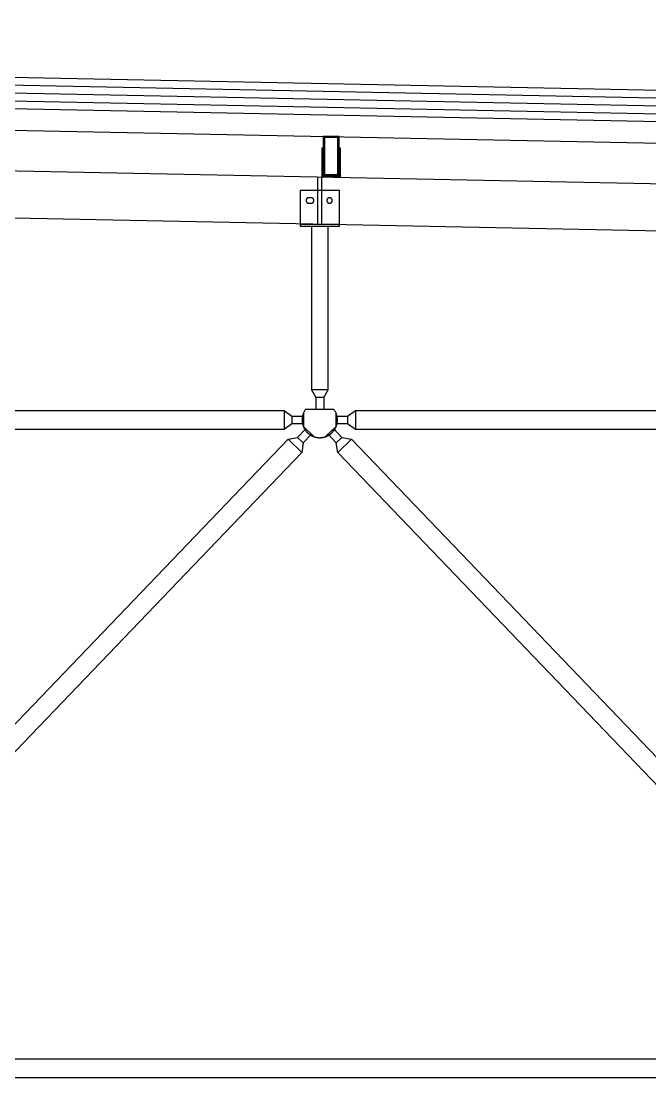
# Model space of a CAD drawing. Header units: centimetres. Extents: x 26569 to 160723, y -3143 to 14565.
# Drawn here: x 96167.7 to 96327.8, y -985.9 to -717 of the extents above; entities that cross this region are included whole.
import ezdxf

# ---------------------------------------------------------------- set-up
doc = ezdxf.new("R2010")
doc.units = ezdxf.units.CM
doc.header["$LTSCALE"] = 100
doc.linetypes.add('HIDDEN', pattern=[9.525, 6.35, -3.175])
for name, color, linetype in [('A-ELEV-01', 255, 'Continuous'), ('A-ELEV-02', 253, 'Continuous'), ('A-WALL-INSL', 249, 'Continuous'), ('A-WALL-SNWPNL', 200, 'Continuous'), ('S-STEL', 3, 'Continuous')]:
    doc.layers.add(name, color=color, linetype=linetype)
doc.linetypes.add('BATTING', pattern='A,0.00254,-2.54,[134,ltypeshp.shx,S=2.54,R=0,X=-2.54,Y=0],-5.08,[134,ltypeshp.shx,S=2.54,R=180,X=2.54,Y=0],-2.54', length=10.16254)

msp = doc.modelspace()

# ---------------------------------------------------------------- linework, layer by layer
at = {"layer": 'A-ELEV-01'}
for points in [[(95452.08, -730.52), (98227.08, -786.02)], [(95610.91, -744), (98147.75, -794.74)], [(95610.91, -756), (98147.75, -806.74)], [(96243.24, -760.16), (96243.24, -756.66)], [(96244.24, -760.16), (96244.24, -756.66)]]:
    msp.add_lwpolyline(points, dxfattribs=at)
at = {"layer": 'A-ELEV-01', "linetype": 'HIDDEN', "ltscale": 0.05}
for points in [[(96243.24, -768.64), (96243.24, -760.16)], [(96244.24, -768.67), (96244.24, -760.16)]]:
    msp.add_lwpolyline(points, dxfattribs=at)
at = {"layer": 'A-ELEV-02'}
for points in [[(96248.74, -756.36), (96244.54, -756.36), (96244.54, -749.36), (96244.24, -749.36), (96244.24, -756.66), (96249.04, -756.66), (96249.04, -749.36), (96248.74, -749.36)], [(96248.74, -760.16), (96238.74, -760.16), (96238.74, -769.16), (96248.74, -769.16)], [(96246.94, -762.66), (96246.94, -762.64), (96246.94, -762.63), (96246.94, -762.61), (96246.94, -762.6), (96246.94, -762.58), (96246.94, -762.56), (96246.93, -762.55), (96246.93, -762.53), (96246.93, -762.52), (96246.92, -762.5), (96246.92, -762.48), (96246.92, -762.47), (96246.91, -762.45), (96246.91, -762.43), (96246.9, -762.42), (96246.89, -762.4), (96246.89, -762.39), (96246.88, -762.37), (96246.87, -762.35), (96246.86, -762.34), (96246.86, -762.32), (96246.85, -762.31), (96246.84, -762.29), (96246.83, -762.28), (96246.82, -762.26), (96246.81, -762.25), (96246.8, -762.23), (96246.79, -762.22), (96246.77, -762.2), (96246.76, -762.19), (96246.75, -762.18), (96246.74, -762.16), (96246.72, -762.15), (96246.71, -762.14), (96246.7, -762.13), (96246.68, -762.12), (96246.67, -762.1), (96246.65, -762.09), (96246.64, -762.08), (96246.63, -762.07), (96246.61, -762.06), (96246.59, -762.05), (96246.58, -762.05), (96246.56, -762.04), (96246.55, -762.03), (96246.53, -762.02), (96246.52, -762.02), (96246.5, -762.01), (96246.48, -762), (96246.47, -762), (96246.45, -761.99), (96246.43, -761.99), (96246.42, -761.98), (96246.4, -761.98), (96246.39, -761.97), (96246.37, -761.97), (96246.35, -761.97), (96246.34, -761.97), (96246.32, -761.96), (96246.31, -761.96), (96246.29, -761.96), (96246.27, -761.96), (96246.26, -761.96), (96246.24, -761.96), (96246.23, -761.96), (96246.21, -761.96), (96246.2, -761.96), (96246.18, -761.96), (96246.16, -761.96), (96246.15, -761.97), (96246.13, -761.97), (96246.11, -761.97), (96246.1, -761.97), (96246.08, -761.98), (96246.07, -761.98), (96246.05, -761.99), (96246.03, -761.99), (96246.02, -762), (96246, -762), (96245.98, -762.01), (96245.97, -762.02), (96245.95, -762.02), (96245.94, -762.03), (96245.92, -762.04), (96245.91, -762.05), (96245.89, -762.05), (96245.87, -762.06), (96245.86, -762.07), (96245.84, -762.08), (96245.83, -762.09), (96245.82, -762.1), (96245.8, -762.12), (96245.79, -762.13), (96245.77, -762.14), (96245.76, -762.15), (96245.75, -762.16), (96245.73, -762.18), (96245.72, -762.19), (96245.71, -762.2), (96245.7, -762.22), (96245.69, -762.23), (96245.68, -762.25), (96245.67, -762.26), (96245.66, -762.28), (96245.65, -762.29), (96245.64, -762.31), (96245.63, -762.32), (96245.62, -762.34), (96245.61, -762.35), (96245.61, -762.37), (96245.6, -762.39), (96245.59, -762.4), (96245.59, -762.42), (96245.58, -762.43), (96245.57, -762.45), (96245.57, -762.47), (96245.56, -762.48), (96245.56, -762.5), (96245.56, -762.52), (96245.55, -762.53), (96245.55, -762.55), (96245.55, -762.56), (96245.55, -762.58), (96245.55, -762.6), (96245.54, -762.61), (96245.54, -762.63), (96245.54, -762.64), (96245.54, -762.66), (96245.54, -762.67), (96245.54, -762.69), (96245.54, -762.71), (96245.55, -762.72), (96245.55, -762.74), (96245.55, -762.75), (96245.55, -762.77), (96245.55, -762.79), (96245.56, -762.8), (96245.56, -762.82), (96245.56, -762.84), (96245.57, -762.85), (96245.57, -762.87), (96245.58, -762.88), (96245.59, -762.9), (96245.59, -762.92), (96245.6, -762.93), (96245.61, -762.95), (96245.61, -762.97), (96245.62, -762.98), (96245.63, -763), (96245.64, -763.01), (96245.65, -763.03), (96245.66, -763.04), (96245.67, -763.06), (96245.68, -763.07), (96245.69, -763.09), (96245.7, -763.1), (96245.71, -763.11), (96245.72, -763.13), (96245.73, -763.14), (96245.75, -763.15), (96245.76, -763.17), (96245.77, -763.18), (96245.79, -763.19), (96245.8, -763.2), (96245.82, -763.21), (96245.83, -763.22), (96245.84, -763.24), (96245.86, -763.25), (96245.87, -763.25), (96245.89, -763.26), (96245.91, -763.27), (96245.92, -763.28), (96245.94, -763.29), (96245.95, -763.3), (96245.97, -763.3), (96245.98, -763.31), (96246, -763.32), (96246.02, -763.32), (96246.03, -763.33), (96246.05, -763.33), (96246.07, -763.34), (96246.08, -763.34), (96246.1, -763.34), (96246.11, -763.35), (96246.13, -763.35), (96246.15, -763.35), (96246.16, -763.35), (96246.18, -763.36), (96246.2, -763.36), (96246.21, -763.36), (96246.23, -763.36), (96246.24, -763.36), (96246.26, -763.36), (96246.27, -763.36), (96246.29, -763.36), (96246.31, -763.36), (96246.32, -763.35), (96246.34, -763.35), (96246.35, -763.35), (96246.37, -763.35), (96246.39, -763.34), (96246.4, -763.34), (96246.42, -763.34), (96246.43, -763.33), (96246.45, -763.33), (96246.47, -763.32), (96246.48, -763.32), (96246.5, -763.31), (96246.52, -763.3), (96246.53, -763.3), (96246.55, -763.29), (96246.56, -763.28), (96246.58, -763.27), (96246.59, -763.26), (96246.61, -763.25), (96246.63, -763.25), (96246.64, -763.24), (96246.65, -763.22), (96246.67, -763.21), (96246.68, -763.2), (96246.7, -763.19), (96246.71, -763.18), (96246.72, -763.17), (96246.74, -763.15), (96246.75, -763.14), (96246.76, -763.13), (96246.77, -763.11), (96246.79, -763.1), (96246.8, -763.09), (96246.81, -763.07), (96246.82, -763.06), (96246.83, -763.04), (96246.84, -763.03), (96246.85, -763.01), (96246.86, -763), (96246.86, -762.98), (96246.87, -762.97), (96246.88, -762.95), (96246.89, -762.93), (96246.89, -762.92), (96246.9, -762.9), (96246.91, -762.88), (96246.91, -762.87), (96246.92, -762.85), (96246.92, -762.84), (96246.92, -762.82), (96246.93, -762.8), (96246.93, -762.79), (96246.93, -762.77), (96246.94, -762.75), (96246.94, -762.74), (96246.94, -762.72), (96246.94, -762.71), (96246.94, -762.69), (96246.94, -762.67)], [(96087.53, -979.87), (96089.6, -977.71), (96089.97, -975.28), (96235.7, -823.42), (96238.1, -822.95), (96240.18, -820.79), (96241.63, -822.17), (96239.55, -824.34), (96239.18, -826.76), (96093.45, -978.63), (96091.05, -979.09), (96088.97, -981.26)], [(96247.3, -820.79), (96249.38, -822.95), (96251.79, -823.42), (96397.52, -975.28), (96397.88, -977.71), (96399.96, -979.87), (96398.52, -981.26), (96396.44, -979.09), (96394.03, -978.63), (96248.3, -826.76), (96247.94, -824.34), (96245.86, -822.17)]]:
    msp.add_lwpolyline(points, close=True, dxfattribs=at)
for points in [[(96244.24, -750.66), (96244.54, -750.66)], [(96244.24, -752.06), (96244.54, -752.06)], [(96248.74, -750.66), (96249.04, -750.66)], [(96248.74, -752.06), (96249.04, -752.06)], [(96240.94, -761.96), (96240.93, -761.96), (96240.91, -761.96), (96240.9, -761.96), (96240.88, -761.96), (96240.86, -761.96), (96240.85, -761.97), (96240.83, -761.97), (96240.81, -761.97), (96240.8, -761.97), (96240.78, -761.98), (96240.77, -761.98), (96240.75, -761.99), (96240.73, -761.99), (96240.72, -762), (96240.7, -762), (96240.68, -762.01), (96240.67, -762.02), (96240.65, -762.02), (96240.64, -762.03), (96240.62, -762.04), (96240.61, -762.05), (96240.59, -762.05), (96240.57, -762.06), (96240.56, -762.07), (96240.54, -762.08), (96240.53, -762.09), (96240.52, -762.1), (96240.5, -762.12), (96240.49, -762.13), (96240.47, -762.14), (96240.46, -762.15), (96240.45, -762.16), (96240.43, -762.18), (96240.42, -762.19), (96240.41, -762.2), (96240.4, -762.22), (96240.39, -762.23), (96240.38, -762.25), (96240.37, -762.26), (96240.36, -762.28), (96240.35, -762.29), (96240.34, -762.31), (96240.33, -762.32), (96240.32, -762.34), (96240.31, -762.35), (96240.31, -762.37), (96240.3, -762.39), (96240.29, -762.4), (96240.29, -762.42), (96240.28, -762.43), (96240.27, -762.45), (96240.27, -762.47), (96240.26, -762.48), (96240.26, -762.5), (96240.26, -762.52), (96240.25, -762.53), (96240.25, -762.55), (96240.25, -762.56), (96240.25, -762.58), (96240.25, -762.6), (96240.24, -762.61), (96240.24, -762.63), (96240.24, -762.64), (96240.24, -762.66), (96240.24, -762.67), (96240.24, -762.69), (96240.24, -762.71), (96240.25, -762.72), (96240.25, -762.74), (96240.25, -762.75), (96240.25, -762.77), (96240.25, -762.79), (96240.26, -762.8), (96240.26, -762.82), (96240.26, -762.84), (96240.27, -762.85), (96240.27, -762.87), (96240.28, -762.88), (96240.29, -762.9), (96240.29, -762.92), (96240.3, -762.93), (96240.31, -762.95), (96240.31, -762.97), (96240.32, -762.98), (96240.33, -763), (96240.34, -763.01), (96240.35, -763.03), (96240.36, -763.04), (96240.37, -763.06), (96240.38, -763.07), (96240.39, -763.09), (96240.4, -763.1), (96240.41, -763.11), (96240.42, -763.13), (96240.43, -763.14), (96240.45, -763.15), (96240.46, -763.17), (96240.47, -763.18), (96240.49, -763.19), (96240.5, -763.2), (96240.52, -763.21), (96240.53, -763.22), (96240.54, -763.24), (96240.56, -763.25), (96240.57, -763.25), (96240.59, -763.26), (96240.61, -763.27), (96240.62, -763.28), (96240.64, -763.29), (96240.65, -763.3), (96240.67, -763.3), (96240.68, -763.31), (96240.7, -763.32), (96240.72, -763.32), (96240.73, -763.33), (96240.75, -763.33), (96240.77, -763.34), (96240.78, -763.34), (96240.8, -763.34), (96240.81, -763.35), (96240.83, -763.35), (96240.85, -763.35), (96240.86, -763.35), (96240.88, -763.36), (96240.9, -763.36), (96240.91, -763.36), (96240.93, -763.36), (96240.94, -763.36)], [(96241.54, -761.96), (96240.94, -761.96)], [(96240.94, -763.36), (96241.54, -763.36)], [(96241.54, -763.36), (96241.56, -763.36), (96241.57, -763.36), (96241.59, -763.36), (96241.61, -763.36), (96241.62, -763.35), (96241.64, -763.35), (96241.65, -763.35), (96241.67, -763.35), (96241.69, -763.34), (96241.7, -763.34), (96241.72, -763.34), (96241.73, -763.33), (96241.75, -763.33), (96241.77, -763.32), (96241.78, -763.32), (96241.8, -763.31), (96241.82, -763.3), (96241.83, -763.3), (96241.85, -763.29), (96241.86, -763.28), (96241.88, -763.27), (96241.89, -763.26), (96241.91, -763.25), (96241.93, -763.25), (96241.94, -763.24), (96241.95, -763.22), (96241.97, -763.21), (96241.98, -763.2), (96242, -763.19), (96242.01, -763.18), (96242.02, -763.17), (96242.04, -763.15), (96242.05, -763.14), (96242.06, -763.13), (96242.07, -763.11), (96242.09, -763.1), (96242.1, -763.09), (96242.11, -763.07), (96242.12, -763.06), (96242.13, -763.04), (96242.14, -763.03), (96242.15, -763.01), (96242.16, -763), (96242.16, -762.98), (96242.17, -762.97), (96242.18, -762.95), (96242.19, -762.93), (96242.19, -762.92), (96242.2, -762.9), (96242.21, -762.88), (96242.21, -762.87), (96242.22, -762.85), (96242.22, -762.84), (96242.22, -762.82), (96242.23, -762.8), (96242.23, -762.79), (96242.23, -762.77), (96242.24, -762.75), (96242.24, -762.74), (96242.24, -762.72), (96242.24, -762.71), (96242.24, -762.69), (96242.24, -762.67), (96242.24, -762.66), (96242.24, -762.64), (96242.24, -762.63), (96242.24, -762.61), (96242.24, -762.6), (96242.24, -762.58), (96242.24, -762.56), (96242.23, -762.55), (96242.23, -762.53), (96242.23, -762.52), (96242.22, -762.5), (96242.22, -762.48), (96242.22, -762.47), (96242.21, -762.45), (96242.21, -762.43), (96242.2, -762.42), (96242.19, -762.4), (96242.19, -762.39), (96242.18, -762.37), (96242.17, -762.35), (96242.16, -762.34), (96242.16, -762.32), (96242.15, -762.31), (96242.14, -762.29), (96242.13, -762.28), (96242.12, -762.26), (96242.11, -762.25), (96242.1, -762.23), (96242.09, -762.22), (96242.07, -762.2), (96242.06, -762.19), (96242.05, -762.18), (96242.04, -762.16), (96242.02, -762.15), (96242.01, -762.14), (96242, -762.13), (96241.98, -762.12), (96241.97, -762.1), (96241.95, -762.09), (96241.94, -762.08), (96241.93, -762.07), (96241.91, -762.06), (96241.89, -762.05), (96241.88, -762.05), (96241.86, -762.04), (96241.85, -762.03), (96241.83, -762.02), (96241.82, -762.02), (96241.8, -762.01), (96241.78, -762), (96241.77, -762), (96241.75, -761.99), (96241.73, -761.99), (96241.72, -761.98), (96241.7, -761.98), (96241.69, -761.97), (96241.67, -761.97), (96241.65, -761.97), (96241.64, -761.97), (96241.62, -761.96), (96241.61, -761.96), (96241.59, -761.96), (96241.57, -761.96), (96241.56, -761.96), (96241.54, -761.96)], [(96241.62, -769.16), (96241.62, -810.82)], [(96245.86, -810.82), (96245.86, -769.16)], [(96241.62, -810.82), (96242.74, -812.82)], [(96245.86, -810.82), (96241.62, -810.82)], [(96244.74, -812.82), (96245.86, -810.82)], [(96242.74, -812.82), (96242.74, -815.82)], [(96244.74, -812.82), (96242.74, -812.82)], [(96244.74, -812.82), (96244.74, -815.82)], [(95931.18, -817.52), (95934.18, -817.52), (95936.18, -816.11), (96234.64, -816.11), (96236.64, -817.52), (96239.64, -817.52)], [(96234.64, -816.11), (96234.64, -820.94)], [(96240.14, -815.82), (96240.06, -815.94), (96239.97, -816.07), (96239.89, -816.19), (96239.81, -816.33), (96239.74, -816.46), (96239.67, -816.6), (96239.61, -816.74), (96239.55, -816.89), (96239.5, -817.03), (96239.47, -817.11), (96239.45, -817.18), (96239.42, -817.26), (96239.4, -817.33), (96239.38, -817.41), (96239.36, -817.49), (96239.35, -817.57), (96239.33, -817.64), (96239.31, -817.72), (96239.3, -817.8), (96239.29, -817.88), (96239.28, -817.96), (96239.27, -818.04), (96239.26, -818.12), (96239.25, -818.2), (96239.25, -818.28), (96239.25, -818.36), (96239.24, -818.44), (96239.24, -818.52), (96239.24, -818.6), (96239.24, -818.68), (96239.25, -818.75), (96239.25, -818.83), (96239.26, -818.91), (96239.27, -818.99), (96239.28, -819.07), (96239.29, -819.15), (96239.3, -819.23), (96239.33, -819.38), (96239.36, -819.53), (96239.4, -819.68), (96239.44, -819.83), (96239.48, -819.98), (96239.54, -820.12), (96239.59, -820.26), (96239.65, -820.4), (96239.72, -820.53), (96239.79, -820.67), (96239.86, -820.8), (96239.94, -820.93), (96240.02, -821.05), (96240.11, -821.18), (96240.2, -821.3), (96240.3, -821.42), (96240.4, -821.54), (96240.51, -821.65), (96240.57, -821.71), (96240.62, -821.77), (96240.68, -821.82), (96240.74, -821.87), (96240.8, -821.93), (96240.86, -821.98), (96240.92, -822.03), (96240.98, -822.08), (96241.05, -822.12), (96241.11, -822.17), (96241.18, -822.22), (96241.24, -822.26), (96241.31, -822.31), (96241.38, -822.35), (96241.44, -822.39), (96241.51, -822.43), (96241.58, -822.47), (96241.65, -822.51), (96241.72, -822.54), (96241.8, -822.58), (96241.87, -822.61), (96241.94, -822.65), (96242.01, -822.68), (96242.09, -822.71), (96242.16, -822.73), (96242.24, -822.76), (96242.31, -822.79), (96242.39, -822.81), (96242.54, -822.86), (96242.69, -822.9), (96242.84, -822.93), (96242.99, -822.96), (96243.14, -822.98), (96243.29, -823), (96243.44, -823.01), (96243.59, -823.02), (96243.74, -823.02), (96243.89, -823.02), (96244.04, -823.01), (96244.19, -823), (96244.34, -822.98), (96244.49, -822.96), (96244.65, -822.93), (96244.8, -822.9), (96244.95, -822.86), (96245.1, -822.81), (96245.17, -822.79), (96245.25, -822.76), (96245.32, -822.73), (96245.4, -822.71), (96245.47, -822.68), (96245.54, -822.65), (96245.62, -822.61), (96245.69, -822.58), (96245.76, -822.54), (96245.83, -822.51), (96245.9, -822.47), (96245.97, -822.43), (96246.04, -822.39), (96246.11, -822.35), (96246.18, -822.31), (96246.24, -822.26), (96246.31, -822.22), (96246.37, -822.17), (96246.44, -822.12), (96246.5, -822.08), (96246.56, -822.03), (96246.63, -821.98), (96246.69, -821.93), (96246.75, -821.87), (96246.8, -821.82), (96246.86, -821.77), (96246.92, -821.71), (96246.97, -821.65), (96247.08, -821.54), (96247.18, -821.42), (96247.28, -821.3), (96247.37, -821.18), (96247.46, -821.05), (96247.55, -820.93), (96247.63, -820.8), (96247.7, -820.67), (96247.77, -820.53), (96247.83, -820.4), (96247.89, -820.26), (96247.95, -820.12), (96248, -819.98), (96248.05, -819.83), (96248.09, -819.68), (96248.13, -819.53), (96248.16, -819.38), (96248.19, -819.23), (96248.2, -819.15), (96248.21, -819.07), (96248.22, -818.99), (96248.23, -818.91), (96248.23, -818.83), (96248.24, -818.75), (96248.24, -818.68), (96248.24, -818.6), (96248.24, -818.52), (96248.24, -818.44), (96248.24, -818.36), (96248.24, -818.28), (96248.23, -818.2), (96248.22, -818.12), (96248.22, -818.04), (96248.21, -817.96), (96248.2, -817.88), (96248.18, -817.8), (96248.17, -817.72), (96248.16, -817.64), (96248.14, -817.57), (96248.12, -817.49), (96248.1, -817.41), (96248.08, -817.33), (96248.06, -817.26), (96248.04, -817.18), (96248.01, -817.11), (96247.99, -817.03), (96247.93, -816.89), (96247.88, -816.74), (96247.81, -816.6), (96247.74, -816.46), (96247.67, -816.33), (96247.59, -816.19), (96247.51, -816.07), (96247.43, -815.94), (96247.34, -815.82)], [(96239.64, -816.67), (96239.64, -820.38)], [(96247.34, -815.82), (96240.14, -815.82)], [(96247.84, -817.52), (96250.84, -817.52), (96252.84, -816.11), (96551.31, -816.11), (96553.31, -817.52), (96556.31, -817.52)], [(96247.84, -816.67), (96247.84, -820.38)], [(96252.84, -816.11), (96252.84, -820.94)], [(96239.64, -819.52), (96236.64, -819.52), (96234.64, -820.94), (95936.18, -820.94), (95934.18, -819.52), (95931.18, -819.52)], [(96236.64, -817.52), (96236.64, -819.52)], [(96556.31, -819.52), (96553.31, -819.52), (96551.31, -820.94), (96252.84, -820.94), (96250.84, -819.52), (96247.84, -819.52)], [(96250.84, -817.52), (96250.84, -819.52)], [(96239.57, -820.2), (96242.24, -822.76)], [(96247.92, -820.2), (96245.24, -822.76)], [(96235.7, -823.42), (96239.18, -826.76)], [(96238.1, -822.95), (96239.55, -824.34)], [(96249.38, -822.95), (96247.94, -824.34)], [(96251.79, -823.42), (96248.3, -826.76)], [(96089.51, -982.52), (96092.51, -982.52), (96094.51, -981.11), (96392.98, -981.11), (96394.98, -982.52), (96397.98, -982.52)], [(96397.98, -984.52), (96394.98, -984.52), (96392.98, -985.94), (96094.51, -985.94), (96092.51, -984.52), (96089.51, -984.52)]]:
    msp.add_lwpolyline(points, dxfattribs=at)
at = {"layer": 'A-ELEV-02', "linetype": 'HIDDEN', "ltscale": 0.1}
msp.add_lwpolyline([(96238.74, -768.66), (96248.74, -768.66)], dxfattribs=at)
at = {"layer": 'A-WALL-INSL'}
for points in [[(95452.24, -717.02), (98227.08, -772.52)], [(95452.16, -721.02), (98227.08, -776.52)]]:
    msp.add_lwpolyline(points, dxfattribs=at)
at = {"layer": 'A-WALL-INSL', "linetype": 'BATTING', "ltscale": 0.002}
for points in [[(95452.2, -719.02), (98227.12, -774.52)], [(95452.12, -723.02), (98227.12, -778.52)]]:
    msp.add_lwpolyline(points, dxfattribs=at)
at = {"layer": 'A-WALL-SNWPNL', "ltscale": 100}
msp.add_lwpolyline([(95452.08, -725.02), (98227.08, -780.52)], dxfattribs=at)
at = {"layer": 'S-STEL'}
for points in [[(96244.64, -756.36), (96248.64, -756.36), (96248.64, -746.36), (96244.64, -746.36)], [(96244.94, -756.06), (96248.34, -756.06), (96248.34, -746.66), (96244.94, -746.66)]]:
    msp.add_lwpolyline(points, close=True, dxfattribs=at)

doc.saveas('drawing.dxf')
